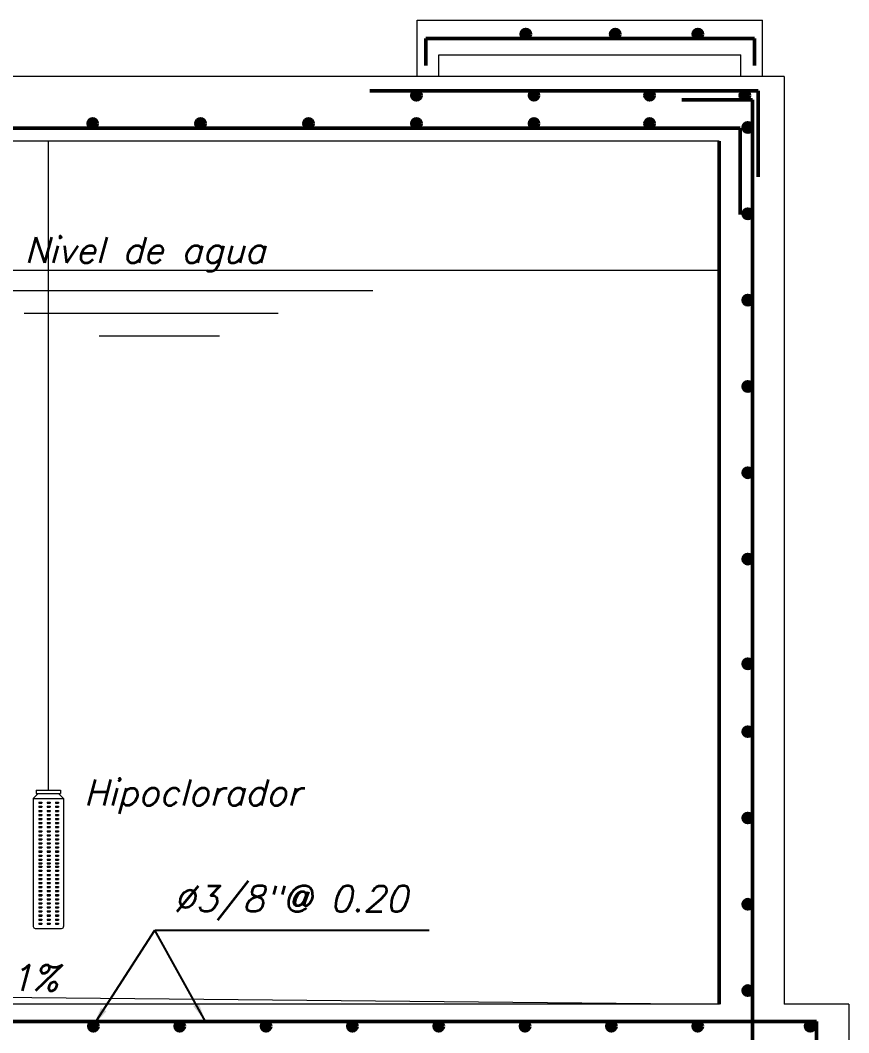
# Model space of a CAD drawing. Extents: x 3.4 to 20.4, y 155.9 to 178.3.
# Drawn here: x 5.449 to 7.368, y 163.852 to 166.198 of the extents above; entities that cross this region are included whole.
import ezdxf

# ---------------------------------------------------------------- set-up
doc = ezdxf.new("R2010")
doc.units = 0
doc.header["$LTSCALE"] = 0.005
doc.layers.get('0').update_dxf_attribs({"color": 1, "linetype": 'CONTINUOUS', "lineweight": 20})
for name, color, linetype, lineweight in [('CONTORNO', 5, 'CONTINUOUS', 20), ('FIERRO', 7, 'CONTINUOUS', 50), ('MUROSCORTOS', 1, 'CONTINUOUS', 20)]:
    doc.layers.add(name, color=color, linetype=linetype, lineweight=lineweight)
doc.styles.get("Standard").update_dxf_attribs({"font": 'romans.shx', "oblique": 15})
doc.dimstyles.get("Standard").update_dxf_attribs({"dimscale": 0, "dimtxt": 0.05, "dimasz": 0.05, "dimexe": 0.043, "dimexo": 0.062, "dimgap": 0.049, "dimtad": 2, "dimtih": 1, "dimtoh": 1, "dimzin": 0, "dimdsep": 46, "dimtxsty": 'Standard', "dimcen": 0.25, "dimclrd": 1, "dimclre": 1, "dimclrt": 7, "dimadec": 3, "dimazin": 0, "dimtfac": 1, "dimtmove": 0, "dimatfit": 3, "dimfxl": 1, "dimtolj": 1, "dimtzin": 0, "dimarcsym": 0})

msp = doc.modelspace()

# ---------------------------------------------------------------- hatches: boundary and pattern name
at = {"layer": 'FIERRO'}
h = msp.add_hatch(color=256, dxfattribs=at)
h.paths.add_polyline_path([(6.62, 166.1769, 0.414214), (6.6092, 166.1661), (6.62, 166.1661)])
h.paths.add_polyline_path([(6.6292, 166.1661), (6.62, 166.1661), (6.62, 166.1553, 0.258807), (6.6292, 166.1604)])
h.paths.add_polyline_path([(6.62, 166.1769), (6.62, 166.1661), (6.6292, 166.1661), (6.6292, 166.1718, 0.258807)])
h.paths.add_polyline_path([(6.62, 166.1661), (6.6092, 166.1661, 0.414214), (6.62, 166.1553)])
h = msp.add_hatch(color=256, dxfattribs=at)
h.paths.add_polyline_path([(6.6292, 166.1661), (6.6309, 166.1661, 0.14036), (6.6292, 166.1718)])
h.paths.add_polyline_path([(6.6292, 166.1604, 0.14036), (6.6309, 166.1661), (6.6292, 166.1661)])
h = msp.add_hatch(color=256, dxfattribs=at)
h.paths.add_polyline_path([(6.8276, 166.1769, 0.414214), (6.8168, 166.1661), (6.8276, 166.1661)])
h.paths.add_polyline_path([(6.8368, 166.1661), (6.8276, 166.1661), (6.8276, 166.1553, 0.258807), (6.8368, 166.1604)])
h.paths.add_polyline_path([(6.8276, 166.1769), (6.8276, 166.1661), (6.8368, 166.1661), (6.8368, 166.1718, 0.258807)])
h.paths.add_polyline_path([(6.8276, 166.1661), (6.8168, 166.1661, 0.414214), (6.8276, 166.1553)])
h = msp.add_hatch(color=256, dxfattribs=at)
h.paths.add_polyline_path([(6.8368, 166.1661), (6.8384, 166.1661, 0.14036), (6.8368, 166.1718)])
h.paths.add_polyline_path([(6.8368, 166.1604, 0.14036), (6.8384, 166.1661), (6.8368, 166.1661)])
h = msp.add_hatch(color=256, dxfattribs=at)
h.paths.add_polyline_path([(7.0189, 166.1769, 0.414214), (7.0081, 166.1661), (7.0189, 166.1661)])
h.paths.add_polyline_path([(7.0281, 166.1661), (7.0189, 166.1661), (7.0189, 166.1553, 0.258807), (7.0281, 166.1604)])
h.paths.add_polyline_path([(7.0189, 166.1769), (7.0189, 166.1661), (7.0281, 166.1661), (7.0281, 166.1718, 0.258807)])
h.paths.add_polyline_path([(7.0189, 166.1661), (7.0081, 166.1661, 0.414214), (7.0189, 166.1553)])
h = msp.add_hatch(color=256, dxfattribs=at)
h.paths.add_polyline_path([(7.0281, 166.1661), (7.0297, 166.1661, 0.14036), (7.0281, 166.1718)])
h.paths.add_polyline_path([(7.0281, 166.1604, 0.14036), (7.0297, 166.1661), (7.0281, 166.1661)])
h = msp.add_hatch(color=256, dxfattribs=at)
h.paths.add_polyline_path([(6.3668, 166.0348, 0.414214), (6.356, 166.024), (6.3668, 166.024)])
h.paths.add_polyline_path([(6.376, 166.024), (6.3668, 166.024), (6.3668, 166.0132, 0.258807), (6.376, 166.0183)])
h.paths.add_polyline_path([(6.3668, 166.0348), (6.3668, 166.024), (6.376, 166.024), (6.376, 166.0297, 0.258807)])
h.paths.add_polyline_path([(6.3668, 166.024), (6.356, 166.024, 0.414214), (6.3668, 166.0132)])
h = msp.add_hatch(color=256, dxfattribs=at)
h.paths.add_polyline_path([(6.376, 166.024), (6.3776, 166.024, 0.14036), (6.376, 166.0297)])
h.paths.add_polyline_path([(6.376, 166.0183, 0.14036), (6.3776, 166.024), (6.376, 166.024)])
h = msp.add_hatch(color=256, dxfattribs=at)
h.paths.add_polyline_path([(6.6392, 166.0348, 0.414214), (6.6284, 166.024), (6.6392, 166.024)])
h.paths.add_polyline_path([(6.6484, 166.024), (6.6392, 166.024), (6.6392, 166.0132, 0.258807), (6.6484, 166.0183)])
h.paths.add_polyline_path([(6.6392, 166.0348), (6.6392, 166.024), (6.6484, 166.024), (6.6484, 166.0297, 0.258807)])
h.paths.add_polyline_path([(6.6392, 166.024), (6.6284, 166.024, 0.414214), (6.6392, 166.0132)])
h = msp.add_hatch(color=256, dxfattribs=at)
h.paths.add_polyline_path([(6.6484, 166.024), (6.65, 166.024, 0.14036), (6.6484, 166.0297)])
h.paths.add_polyline_path([(6.6484, 166.0183, 0.14036), (6.65, 166.024), (6.6484, 166.024)])
h = msp.add_hatch(color=256, dxfattribs=at)
h.paths.add_polyline_path([(6.9071, 166.0348, 0.414214), (6.8962, 166.024), (6.9071, 166.024)])
h.paths.add_polyline_path([(6.9162, 166.024), (6.9071, 166.024), (6.9071, 166.0132, 0.258807), (6.9162, 166.0183)])
h.paths.add_polyline_path([(6.9071, 166.0348), (6.9071, 166.024), (6.9162, 166.024), (6.9162, 166.0297, 0.258807)])
h.paths.add_polyline_path([(6.9071, 166.024), (6.8962, 166.024, 0.414214), (6.9071, 166.0132)])
h = msp.add_hatch(color=256, dxfattribs=at)
h.paths.add_polyline_path([(6.9162, 166.024), (6.9179, 166.024, 0.14036), (6.9162, 166.0297)])
h.paths.add_polyline_path([(6.9162, 166.0183, 0.14036), (6.9179, 166.024), (6.9162, 166.024)])
h = msp.add_hatch(color=256, dxfattribs=at)
h.paths.add_polyline_path([(7.1188, 166.024), (7.1171, 166.024, -0.14036), (7.1188, 166.0297)])
h.paths.add_polyline_path([(7.1188, 166.0183, -0.14036), (7.1171, 166.024), (7.1188, 166.024)])
h = msp.add_hatch(color=256, dxfattribs=at)
h.paths.add_polyline_path([(7.1279, 166.0348, -0.414214), (7.1388, 166.024), (7.1279, 166.024)])
h.paths.add_polyline_path([(7.1188, 166.024), (7.1279, 166.024), (7.1279, 166.0132, -0.258807), (7.1188, 166.0183)])
h.paths.add_polyline_path([(7.1279, 166.0348), (7.1279, 166.024), (7.1188, 166.024), (7.1188, 166.0297, -0.258807)])
h.paths.add_polyline_path([(7.1279, 166.024), (7.1388, 166.024, -0.414214), (7.1279, 166.0132)])
h = msp.add_hatch(color=256, dxfattribs=at)
h.paths.add_polyline_path([(5.6168, 165.9694, 0.414214), (5.606, 165.9586), (5.6168, 165.9586)])
h.paths.add_polyline_path([(5.626, 165.9586), (5.6168, 165.9586), (5.6168, 165.9477, 0.258807), (5.626, 165.9528)])
h.paths.add_polyline_path([(5.6168, 165.9694), (5.6168, 165.9586), (5.626, 165.9586), (5.626, 165.9643, 0.258807)])
h.paths.add_polyline_path([(5.6168, 165.9586), (5.606, 165.9586, 0.414214), (5.6168, 165.9477)])
h = msp.add_hatch(color=256, dxfattribs=at)
h.paths.add_polyline_path([(5.8668, 165.9694, 0.414214), (5.856, 165.9586), (5.8668, 165.9586)])
h.paths.add_polyline_path([(5.876, 165.9586), (5.8668, 165.9586), (5.8668, 165.9477, 0.258807), (5.876, 165.9528)])
h.paths.add_polyline_path([(5.8668, 165.9694), (5.8668, 165.9586), (5.876, 165.9586), (5.876, 165.9643, 0.258807)])
h.paths.add_polyline_path([(5.8668, 165.9586), (5.856, 165.9586, 0.414214), (5.8668, 165.9477)])
h = msp.add_hatch(color=256, dxfattribs=at)
h.paths.add_polyline_path([(6.1168, 165.9694, 0.414214), (6.106, 165.9586), (6.1168, 165.9586)])
h.paths.add_polyline_path([(6.126, 165.9586), (6.1168, 165.9586), (6.1168, 165.9477, 0.258807), (6.126, 165.9528)])
h.paths.add_polyline_path([(6.1168, 165.9694), (6.1168, 165.9586), (6.126, 165.9586), (6.126, 165.9643, 0.258807)])
h.paths.add_polyline_path([(6.1168, 165.9586), (6.106, 165.9586, 0.414214), (6.1168, 165.9477)])
h = msp.add_hatch(color=256, dxfattribs=at)
h.paths.add_polyline_path([(6.3668, 165.9694, 0.414214), (6.356, 165.9586), (6.3668, 165.9586)])
h.paths.add_polyline_path([(6.376, 165.9586), (6.3668, 165.9586), (6.3668, 165.9477, 0.258807), (6.376, 165.9528)])
h.paths.add_polyline_path([(6.3668, 165.9694), (6.3668, 165.9586), (6.376, 165.9586), (6.376, 165.9643, 0.258807)])
h.paths.add_polyline_path([(6.3668, 165.9586), (6.356, 165.9586, 0.414214), (6.3668, 165.9477)])
h = msp.add_hatch(color=256, dxfattribs=at)
h.paths.add_polyline_path([(6.6392, 165.9694, 0.414214), (6.6284, 165.9586), (6.6392, 165.9586)])
h.paths.add_polyline_path([(6.6484, 165.9586), (6.6392, 165.9586), (6.6392, 165.9477, 0.258807), (6.6484, 165.9528)])
h.paths.add_polyline_path([(6.6392, 165.9694), (6.6392, 165.9586), (6.6484, 165.9586), (6.6484, 165.9643, 0.258807)])
h.paths.add_polyline_path([(6.6392, 165.9586), (6.6284, 165.9586, 0.414214), (6.6392, 165.9477)])
h = msp.add_hatch(color=256, dxfattribs=at)
h.paths.add_polyline_path([(6.9071, 165.9694, 0.414214), (6.8962, 165.9586), (6.9071, 165.9586)])
h.paths.add_polyline_path([(6.9162, 165.9586), (6.9071, 165.9586), (6.9071, 165.9477, 0.258807), (6.9162, 165.9528)])
h.paths.add_polyline_path([(6.9071, 165.9694), (6.9071, 165.9586), (6.9162, 165.9586), (6.9162, 165.9643, 0.258807)])
h.paths.add_polyline_path([(6.9071, 165.9586), (6.8962, 165.9586, 0.414214), (6.9071, 165.9477)])
h = msp.add_hatch(color=256, dxfattribs=at)
h.paths.add_polyline_path([(5.626, 165.9586), (5.6276, 165.9586, 0.14036), (5.626, 165.9643)])
h.paths.add_polyline_path([(5.626, 165.9528, 0.14036), (5.6276, 165.9586), (5.626, 165.9586)])
h = msp.add_hatch(color=256, dxfattribs=at)
h.paths.add_polyline_path([(5.876, 165.9586), (5.8776, 165.9586, 0.14036), (5.876, 165.9643)])
h.paths.add_polyline_path([(5.876, 165.9528, 0.14036), (5.8776, 165.9586), (5.876, 165.9586)])
h = msp.add_hatch(color=256, dxfattribs=at)
h.paths.add_polyline_path([(6.126, 165.9586), (6.1276, 165.9586, 0.14036), (6.126, 165.9643)])
h.paths.add_polyline_path([(6.126, 165.9528, 0.14036), (6.1276, 165.9586), (6.126, 165.9586)])
h = msp.add_hatch(color=256, dxfattribs=at)
h.paths.add_polyline_path([(6.376, 165.9586), (6.3776, 165.9586, 0.14036), (6.376, 165.9643)])
h.paths.add_polyline_path([(6.376, 165.9528, 0.14036), (6.3776, 165.9586), (6.376, 165.9586)])
h = msp.add_hatch(color=256, dxfattribs=at)
h.paths.add_polyline_path([(6.6484, 165.9586), (6.65, 165.9586, 0.14036), (6.6484, 165.9643)])
h.paths.add_polyline_path([(6.6484, 165.9528, 0.14036), (6.65, 165.9586), (6.6484, 165.9586)])
h = msp.add_hatch(color=256, dxfattribs=at)
h.paths.add_polyline_path([(6.9162, 165.9586), (6.9179, 165.9586, 0.14036), (6.9162, 165.9643)])
h.paths.add_polyline_path([(6.9162, 165.9528, 0.14036), (6.9179, 165.9586), (6.9162, 165.9586)])
h = msp.add_hatch(color=256, dxfattribs=at)
h.paths.add_polyline_path([(7.1252, 165.9497), (7.1236, 165.9497, -0.14036), (7.1252, 165.9554)])
h.paths.add_polyline_path([(7.1252, 165.944, -0.14036), (7.1236, 165.9497), (7.1252, 165.9497)])
h = msp.add_hatch(color=256, dxfattribs=at)
h.paths.add_polyline_path([(7.1344, 165.9605, -0.414214), (7.1452, 165.9497), (7.1344, 165.9497)])
h.paths.add_polyline_path([(7.1252, 165.9497), (7.1344, 165.9497), (7.1344, 165.9389, -0.258807), (7.1252, 165.944)])
h.paths.add_polyline_path([(7.1344, 165.9605), (7.1344, 165.9497), (7.1252, 165.9497), (7.1252, 165.9554, -0.258807)])
h.paths.add_polyline_path([(7.1344, 165.9497), (7.1452, 165.9497, -0.414214), (7.1344, 165.9389)])
h = msp.add_hatch(color=256, dxfattribs=at)
h.paths.add_polyline_path([(7.1344, 165.7605, -0.414214), (7.1452, 165.7497), (7.1344, 165.7497)])
h.paths.add_polyline_path([(7.1252, 165.7497), (7.1344, 165.7497), (7.1344, 165.7389, -0.258807), (7.1252, 165.744)])
h.paths.add_polyline_path([(7.1344, 165.7605), (7.1344, 165.7497), (7.1252, 165.7497), (7.1252, 165.7554, -0.258807)])
h.paths.add_polyline_path([(7.1344, 165.7497), (7.1452, 165.7497, -0.414214), (7.1344, 165.7389)])
h = msp.add_hatch(color=256, dxfattribs=at)
h.paths.add_polyline_path([(7.1252, 165.7497), (7.1236, 165.7497, -0.14036), (7.1252, 165.7554)])
h.paths.add_polyline_path([(7.1252, 165.744, -0.14036), (7.1236, 165.7497), (7.1252, 165.7497)])
h = msp.add_hatch(color=256, dxfattribs=at)
h.paths.add_polyline_path([(7.1252, 165.5497), (7.1236, 165.5497, -0.14036), (7.1252, 165.5554)])
h.paths.add_polyline_path([(7.1252, 165.544, -0.14036), (7.1236, 165.5497), (7.1252, 165.5497)])
h = msp.add_hatch(color=256, dxfattribs=at)
h.paths.add_polyline_path([(7.1344, 165.5605, -0.414214), (7.1452, 165.5497), (7.1344, 165.5497)])
h.paths.add_polyline_path([(7.1252, 165.5497), (7.1344, 165.5497), (7.1344, 165.5389, -0.258807), (7.1252, 165.544)])
h.paths.add_polyline_path([(7.1344, 165.5605), (7.1344, 165.5497), (7.1252, 165.5497), (7.1252, 165.5554, -0.258807)])
h.paths.add_polyline_path([(7.1344, 165.5497), (7.1452, 165.5497, -0.414214), (7.1344, 165.5389)])
h = msp.add_hatch(color=256, dxfattribs=at)
h.paths.add_polyline_path([(7.1344, 165.3605, -0.414214), (7.1452, 165.3497), (7.1344, 165.3497)])
h.paths.add_polyline_path([(7.1252, 165.3497), (7.1344, 165.3497), (7.1344, 165.3389, -0.258807), (7.1252, 165.344)])
h.paths.add_polyline_path([(7.1344, 165.3605), (7.1344, 165.3497), (7.1252, 165.3497), (7.1252, 165.3554, -0.258807)])
h.paths.add_polyline_path([(7.1344, 165.3497), (7.1452, 165.3497, -0.414214), (7.1344, 165.3389)])
h = msp.add_hatch(color=256, dxfattribs=at)
h.paths.add_polyline_path([(7.1252, 165.3497), (7.1236, 165.3497, -0.14036), (7.1252, 165.3554)])
h.paths.add_polyline_path([(7.1252, 165.344, -0.14036), (7.1236, 165.3497), (7.1252, 165.3497)])
h = msp.add_hatch(color=256, dxfattribs=at)
h.paths.add_polyline_path([(7.1252, 165.1497), (7.1236, 165.1497, -0.14036), (7.1252, 165.1554)])
h.paths.add_polyline_path([(7.1252, 165.144, -0.14036), (7.1236, 165.1497), (7.1252, 165.1497)])
h = msp.add_hatch(color=256, dxfattribs=at)
h.paths.add_polyline_path([(7.1344, 165.1605, -0.414214), (7.1452, 165.1497), (7.1344, 165.1497)])
h.paths.add_polyline_path([(7.1252, 165.1497), (7.1344, 165.1497), (7.1344, 165.1389, -0.258807), (7.1252, 165.144)])
h.paths.add_polyline_path([(7.1344, 165.1605), (7.1344, 165.1497), (7.1252, 165.1497), (7.1252, 165.1554, -0.258807)])
h.paths.add_polyline_path([(7.1344, 165.1497), (7.1452, 165.1497, -0.414214), (7.1344, 165.1389)])
h = msp.add_hatch(color=256, dxfattribs=at)
h.paths.add_polyline_path([(7.1344, 164.9605, -0.414214), (7.1452, 164.9497), (7.1344, 164.9497)])
h.paths.add_polyline_path([(7.1252, 164.9497), (7.1344, 164.9497), (7.1344, 164.9389, -0.258807), (7.1252, 164.944)])
h.paths.add_polyline_path([(7.1344, 164.9605), (7.1344, 164.9497), (7.1252, 164.9497), (7.1252, 164.9554, -0.258807)])
h.paths.add_polyline_path([(7.1344, 164.9497), (7.1452, 164.9497, -0.414214), (7.1344, 164.9389)])
h = msp.add_hatch(color=256, dxfattribs=at)
h.paths.add_polyline_path([(7.1252, 164.9497), (7.1236, 164.9497, -0.14036), (7.1252, 164.9554)])
h.paths.add_polyline_path([(7.1252, 164.944, -0.14036), (7.1236, 164.9497), (7.1252, 164.9497)])
h = msp.add_hatch(color=256, dxfattribs=at)
h.paths.add_polyline_path([(7.1252, 164.7071), (7.1236, 164.7071, -0.14036), (7.1252, 164.7129)])
h.paths.add_polyline_path([(7.1252, 164.7014, -0.14036), (7.1236, 164.7071), (7.1252, 164.7071)])
h = msp.add_hatch(color=256, dxfattribs=at)
h.paths.add_polyline_path([(7.1344, 164.718, -0.414214), (7.1452, 164.7071), (7.1344, 164.7071)])
h.paths.add_polyline_path([(7.1252, 164.7071), (7.1344, 164.7071), (7.1344, 164.6963, -0.258807), (7.1252, 164.7014)])
h.paths.add_polyline_path([(7.1344, 164.718), (7.1344, 164.7071), (7.1252, 164.7071), (7.1252, 164.7129, -0.258807)])
h.paths.add_polyline_path([(7.1344, 164.7071), (7.1452, 164.7071, -0.414214), (7.1344, 164.6963)])
h = msp.add_hatch(color=256, dxfattribs=at)
h.paths.add_polyline_path([(7.1344, 164.5605, -0.414214), (7.1452, 164.5497), (7.1344, 164.5497)])
h.paths.add_polyline_path([(7.1252, 164.5497), (7.1344, 164.5497), (7.1344, 164.5389, -0.258807), (7.1252, 164.544)])
h.paths.add_polyline_path([(7.1344, 164.5605), (7.1344, 164.5497), (7.1252, 164.5497), (7.1252, 164.5554, -0.258807)])
h.paths.add_polyline_path([(7.1344, 164.5497), (7.1452, 164.5497, -0.414214), (7.1344, 164.5389)])
h = msp.add_hatch(color=256, dxfattribs=at)
h.paths.add_polyline_path([(7.1252, 164.5497), (7.1236, 164.5497, -0.14036), (7.1252, 164.5554)])
h.paths.add_polyline_path([(7.1252, 164.544, -0.14036), (7.1236, 164.5497), (7.1252, 164.5497)])
h = msp.add_hatch(color=256, dxfattribs=at)
h.paths.add_polyline_path([(7.1252, 164.3497), (7.1236, 164.3497, -0.14036), (7.1252, 164.3554)])
h.paths.add_polyline_path([(7.1252, 164.344, -0.14036), (7.1236, 164.3497), (7.1252, 164.3497)])
h = msp.add_hatch(color=256, dxfattribs=at)
h.paths.add_polyline_path([(7.1344, 164.3605, -0.414214), (7.1452, 164.3497), (7.1344, 164.3497)])
h.paths.add_polyline_path([(7.1252, 164.3497), (7.1344, 164.3497), (7.1344, 164.3389, -0.258807), (7.1252, 164.344)])
h.paths.add_polyline_path([(7.1344, 164.3605), (7.1344, 164.3497), (7.1252, 164.3497), (7.1252, 164.3554, -0.258807)])
h.paths.add_polyline_path([(7.1344, 164.3497), (7.1452, 164.3497, -0.414214), (7.1344, 164.3389)])
h = msp.add_hatch(color=256, dxfattribs=at)
h.paths.add_polyline_path([(7.1344, 164.1605, -0.414214), (7.1452, 164.1497), (7.1344, 164.1497)])
h.paths.add_polyline_path([(7.1252, 164.1497), (7.1344, 164.1497), (7.1344, 164.1389, -0.258807), (7.1252, 164.144)])
h.paths.add_polyline_path([(7.1344, 164.1605), (7.1344, 164.1497), (7.1252, 164.1497), (7.1252, 164.1554, -0.258807)])
h.paths.add_polyline_path([(7.1344, 164.1497), (7.1452, 164.1497, -0.414214), (7.1344, 164.1389)])
h = msp.add_hatch(color=256, dxfattribs=at)
h.paths.add_polyline_path([(7.1252, 164.1497), (7.1236, 164.1497, -0.14036), (7.1252, 164.1554)])
h.paths.add_polyline_path([(7.1252, 164.144, -0.14036), (7.1236, 164.1497), (7.1252, 164.1497)])
h = msp.add_hatch(color=256, dxfattribs=at)
h.paths.add_polyline_path([(7.1252, 163.9497), (7.1236, 163.9497, -0.14036), (7.1252, 163.9554)])
h.paths.add_polyline_path([(7.1252, 163.944, -0.14036), (7.1236, 163.9497), (7.1252, 163.9497)])
h = msp.add_hatch(color=256, dxfattribs=at)
h.paths.add_polyline_path([(7.1344, 163.9605, -0.414214), (7.1452, 163.9497), (7.1344, 163.9497)])
h.paths.add_polyline_path([(7.1252, 163.9497), (7.1344, 163.9497), (7.1344, 163.9389, -0.258807), (7.1252, 163.944)])
h.paths.add_polyline_path([(7.1344, 163.9605), (7.1344, 163.9497), (7.1252, 163.9497), (7.1252, 163.9554, -0.258807)])
h.paths.add_polyline_path([(7.1344, 163.9497), (7.1452, 163.9497, -0.414214), (7.1344, 163.9389)])
h = msp.add_hatch(color=256, dxfattribs=at)
h.paths.add_polyline_path([(5.6184, 163.878, 0.414214), (5.6075, 163.8671), (5.6184, 163.8671)])
h.paths.add_polyline_path([(5.6275, 163.8671), (5.6184, 163.8671), (5.6184, 163.8563, 0.258807), (5.6275, 163.8614)])
h.paths.add_polyline_path([(5.6184, 163.878), (5.6184, 163.8671), (5.6275, 163.8671), (5.6275, 163.8729, 0.258807)])
h.paths.add_polyline_path([(5.6184, 163.8671), (5.6075, 163.8671, 0.414214), (5.6184, 163.8563)])
h = msp.add_hatch(color=256, dxfattribs=at)
h.paths.add_polyline_path([(5.8184, 163.878, 0.414214), (5.8075, 163.8671), (5.8184, 163.8671)])
h.paths.add_polyline_path([(5.8275, 163.8671), (5.8184, 163.8671), (5.8184, 163.8563, 0.258807), (5.8275, 163.8614)])
h.paths.add_polyline_path([(5.8184, 163.878), (5.8184, 163.8671), (5.8275, 163.8671), (5.8275, 163.8729, 0.258807)])
h.paths.add_polyline_path([(5.8184, 163.8671), (5.8075, 163.8671, 0.414214), (5.8184, 163.8563)])
h = msp.add_hatch(color=256, dxfattribs=at)
h.paths.add_polyline_path([(6.0184, 163.878, 0.414214), (6.0075, 163.8671), (6.0184, 163.8671)])
h.paths.add_polyline_path([(6.0275, 163.8671), (6.0184, 163.8671), (6.0184, 163.8563, 0.258807), (6.0275, 163.8614)])
h.paths.add_polyline_path([(6.0184, 163.878), (6.0184, 163.8671), (6.0275, 163.8671), (6.0275, 163.8729, 0.258807)])
h.paths.add_polyline_path([(6.0184, 163.8671), (6.0075, 163.8671, 0.414214), (6.0184, 163.8563)])
h = msp.add_hatch(color=256, dxfattribs=at)
h.paths.add_polyline_path([(6.2184, 163.878, 0.414214), (6.2075, 163.8671), (6.2184, 163.8671)])
h.paths.add_polyline_path([(6.2275, 163.8671), (6.2184, 163.8671), (6.2184, 163.8563, 0.258807), (6.2275, 163.8614)])
h.paths.add_polyline_path([(6.2184, 163.878), (6.2184, 163.8671), (6.2275, 163.8671), (6.2275, 163.8729, 0.258807)])
h.paths.add_polyline_path([(6.2184, 163.8671), (6.2075, 163.8671, 0.414214), (6.2184, 163.8563)])
h = msp.add_hatch(color=256, dxfattribs=at)
h.paths.add_polyline_path([(6.4184, 163.878, 0.414214), (6.4075, 163.8671), (6.4184, 163.8671)])
h.paths.add_polyline_path([(6.4275, 163.8671), (6.4184, 163.8671), (6.4184, 163.8563, 0.258807), (6.4275, 163.8614)])
h.paths.add_polyline_path([(6.4184, 163.878), (6.4184, 163.8671), (6.4275, 163.8671), (6.4275, 163.8729, 0.258807)])
h.paths.add_polyline_path([(6.4184, 163.8671), (6.4075, 163.8671, 0.414214), (6.4184, 163.8563)])
h = msp.add_hatch(color=256, dxfattribs=at)
h.paths.add_polyline_path([(6.6184, 163.878, 0.414214), (6.6075, 163.8671), (6.6184, 163.8671)])
h.paths.add_polyline_path([(6.6275, 163.8671), (6.6184, 163.8671), (6.6184, 163.8563, 0.258807), (6.6275, 163.8614)])
h.paths.add_polyline_path([(6.6184, 163.878), (6.6184, 163.8671), (6.6275, 163.8671), (6.6275, 163.8729, 0.258807)])
h.paths.add_polyline_path([(6.6184, 163.8671), (6.6075, 163.8671, 0.414214), (6.6184, 163.8563)])
h = msp.add_hatch(color=256, dxfattribs=at)
h.paths.add_polyline_path([(6.8184, 163.878, 0.414214), (6.8075, 163.8671), (6.8184, 163.8671)])
h.paths.add_polyline_path([(6.8275, 163.8671), (6.8184, 163.8671), (6.8184, 163.8563, 0.258807), (6.8275, 163.8614)])
h.paths.add_polyline_path([(6.8184, 163.878), (6.8184, 163.8671), (6.8275, 163.8671), (6.8275, 163.8729, 0.258807)])
h.paths.add_polyline_path([(6.8184, 163.8671), (6.8075, 163.8671, 0.414214), (6.8184, 163.8563)])
h = msp.add_hatch(color=256, dxfattribs=at)
h.paths.add_polyline_path([(7.0184, 163.878, 0.414214), (7.0075, 163.8671), (7.0184, 163.8671)])
h.paths.add_polyline_path([(7.0275, 163.8671), (7.0184, 163.8671), (7.0184, 163.8563, 0.258807), (7.0275, 163.8614)])
h.paths.add_polyline_path([(7.0184, 163.878), (7.0184, 163.8671), (7.0275, 163.8671), (7.0275, 163.8729, 0.258807)])
h.paths.add_polyline_path([(7.0184, 163.8671), (7.0075, 163.8671, 0.414214), (7.0184, 163.8563)])
h = msp.add_hatch(color=256, dxfattribs=at)
h.paths.add_polyline_path([(7.2792, 163.878, -0.414214), (7.29, 163.8671), (7.2792, 163.8671)])
h.paths.add_polyline_path([(7.27, 163.8671), (7.2792, 163.8671), (7.2792, 163.8563, -0.258807), (7.27, 163.8614)])
h.paths.add_polyline_path([(7.2792, 163.878), (7.2792, 163.8671), (7.27, 163.8671), (7.27, 163.8729, -0.258807)])
h.paths.add_polyline_path([(7.2792, 163.8671), (7.29, 163.8671, -0.414214), (7.2792, 163.8563)])

# ---------------------------------------------------------------- linework, layer by layer
at = {"layer": 'CONTORNO'}
for p, q in [((6.3684, 166.198), (7.1684, 166.198)), ((6.3684, 166.068), (6.3684, 166.198)), ((7.1684, 166.068), (7.1684, 166.198)), ((6.4184, 166.118), (7.1184, 166.118)), ((6.4184, 166.068), (6.4184, 166.118)), ((7.1184, 166.068), (7.1184, 166.118)), ((7.2184, 166.068), (4.4684, 166.068)), ((7.2184, 166.068), (7.1184, 166.068)), ((7.2184, 166.068), (7.2184, 163.918)), ((7.0684, 165.918), (4.6184, 165.918)), ((7.0684, 165.918), (7.0684, 163.918)), ((7.0684, 163.918), (4.6184, 163.918)), ((7.3684, 163.918), (7.2184, 163.918)), ((7.3684, 163.918), (7.2184, 163.918)), ((7.3684, 163.918), (7.3684, 163.8848)), ((7.3684, 163.918), (7.3684, 163.8848)), ((7.3684, 163.8848), (7.3684, 163.6598))]:
    msp.add_line(p, q, dxfattribs=at)
at = {"layer": 'CONTORNO', "color": 1}
msp.add_line((5.5143, 164.4138), (5.5143, 165.918), dxfattribs=at)
at = {"layer": 'CONTORNO', "color": 4, "lineweight": 5}
for p, q in [((7.0684, 165.618), (4.6184, 165.618)), ((5.2395, 165.572), (6.2656, 165.572)), ((5.4583, 165.5193), (6.0468, 165.5193)), ((5.6318, 165.4665), (5.911, 165.4665))]:
    msp.add_line(p, q, dxfattribs=at)
at = {"layer": 'CONTORNO', "color": 4}
msp.add_line((4.6184, 163.9428), (7.0684, 163.918), dxfattribs=at)
at = {"layer": 'FIERRO'}
for p, q in [((6.3887, 166.093), (6.3887, 166.1553)), ((6.3887, 166.1553), (7.15, 166.1553)), ((6.6092, 166.1661), (6.6309, 166.1661)), ((6.62, 166.1553), (6.62, 166.1769)), ((6.8168, 166.1661), (6.8384, 166.1661)), ((6.8276, 166.1553), (6.8276, 166.1769)), ((7.0081, 166.1661), (7.0297, 166.1661)), ((7.0189, 166.1553), (7.0189, 166.1769)), ((7.15, 166.093), (7.15, 166.1553)), ((6.2589, 166.0348), (7.1589, 166.0348)), ((6.356, 166.024), (6.3776, 166.024)), ((6.3668, 166.0132), (6.3668, 166.0348)), ((6.6284, 166.024), (6.65, 166.024)), ((6.6392, 166.0132), (6.6392, 166.0348)), ((6.8962, 166.024), (6.9179, 166.024)), ((6.9071, 166.0132), (6.9071, 166.0348)), ((7.1388, 166.024), (7.1171, 166.024)), ((7.1279, 166.0132), (7.1279, 166.0348)), ((7.1587, 166.0348), (7.1587, 165.8348)), ((7.1452, 166.0132), (6.9815, 166.0132)), ((7.1452, 166.0132), (7.1452, 163.7177)), ((5.6168, 165.9477), (5.6168, 165.9694)), ((5.8668, 165.9477), (5.8668, 165.9694)), ((6.1168, 165.9477), (6.1168, 165.9694)), ((6.3668, 165.9477), (6.3668, 165.9694)), ((6.6392, 165.9477), (6.6392, 165.9694)), ((6.9071, 165.9477), (6.9071, 165.9694)), ((4.5701, 165.9477), (7.1166, 165.9477)), ((5.606, 165.9586), (5.6276, 165.9586)), ((5.856, 165.9586), (5.8776, 165.9586)), ((6.106, 165.9586), (6.1276, 165.9586)), ((6.356, 165.9586), (6.3776, 165.9586)), ((6.6284, 165.9586), (6.65, 165.9586)), ((6.8962, 165.9586), (6.9179, 165.9586)), ((7.1166, 165.9477), (7.1166, 165.7477)), ((7.1452, 165.9497), (7.1236, 165.9497)), ((7.0684, 165.918), (7.0684, 163.918)), ((7.1452, 165.7497), (7.1236, 165.7497)), ((7.1452, 165.5497), (7.1236, 165.5497)), ((7.1452, 165.3497), (7.1236, 165.3497)), ((7.1452, 165.1497), (7.1236, 165.1497)), ((7.1452, 164.9497), (7.1236, 164.9497)), ((7.1452, 164.7071), (7.1236, 164.7071)), ((7.1344, 164.6963), (7.1344, 164.718)), ((7.1452, 164.5497), (7.1236, 164.5497)), ((7.1452, 164.3497), (7.1236, 164.3497)), ((7.1452, 164.1497), (7.1236, 164.1497)), ((7.1452, 163.9497), (7.1236, 163.9497)), ((7.1344, 163.9389), (7.1344, 163.9605)), ((7.2934, 163.878), (4.3934, 163.878)), ((5.6184, 163.8563), (5.6184, 163.878)), ((5.8075, 163.8671), (5.8292, 163.8671)), ((5.8184, 163.8563), (5.8184, 163.878)), ((6.0075, 163.8671), (6.0292, 163.8671)), ((6.0184, 163.8563), (6.0184, 163.878)), ((6.2075, 163.8671), (6.2292, 163.8671)), ((6.2184, 163.8563), (6.2184, 163.878)), ((6.4184, 163.8563), (6.4184, 163.878)), ((6.6184, 163.8563), (6.6184, 163.878)), ((6.8075, 163.8671), (6.8292, 163.8671)), ((6.8184, 163.8563), (6.8184, 163.878)), ((7.0075, 163.8671), (7.0292, 163.8671)), ((7.0184, 163.8563), (7.0184, 163.878)), ((7.29, 163.8671), (7.2684, 163.8671)), ((7.2792, 163.8563), (7.2792, 163.878)), ((7.2934, 163.878), (7.2934, 163.7461))]:
    msp.add_line(p, q, dxfattribs=at)
for centre in [(6.62, 166.1661), (6.8276, 166.1661), (7.0189, 166.1661), (6.3668, 166.024), (6.6392, 166.024), (6.9071, 166.024), (7.1279, 166.024), (5.6168, 165.9586), (5.8668, 165.9586), (6.1168, 165.9586), (6.3668, 165.9586), (6.6392, 165.9586), (6.9071, 165.9586), (7.1344, 165.9497), (7.1344, 165.7497), (7.1344, 165.5497), (7.1344, 165.3497), (7.1344, 165.1497), (7.1344, 164.9497), (7.1344, 164.7071), (7.1344, 164.5497), (7.1344, 164.3497), (7.1344, 164.1497), (7.1344, 163.9497), (5.6184, 163.8671), (5.8184, 163.8671), (6.0184, 163.8671), (6.2184, 163.8671), (6.4184, 163.8671), (6.6184, 163.8671), (6.8184, 163.8671), (7.0184, 163.8671), (7.2792, 163.8671)]:
    msp.add_circle(centre, 0.0108, dxfattribs=at)
at = {"layer": 'MUROSCORTOS', "lineweight": 5}
for p, q in [((5.4907, 164.4067), (5.479, 164.395)), ((5.486, 164.4138), (5.5425, 164.4138)), ((5.486, 164.4138), (5.486, 164.4067)), ((5.486, 164.4067), (5.5425, 164.4067)), ((5.5378, 164.4067), (5.5496, 164.395)), ((5.5425, 164.4138), (5.5425, 164.4067)), ((5.479, 164.395), (5.479, 164.0985)), ((5.479, 164.395), (5.5496, 164.395)), ((5.4922, 164.3862), (5.4922, 164.3839)), ((5.4922, 164.3862), (5.4993, 164.3862)), ((5.4922, 164.3839), (5.4993, 164.3839)), ((5.4922, 164.3768), (5.4993, 164.3768)), ((5.4922, 164.3768), (5.4922, 164.3745)), ((5.4922, 164.3745), (5.4993, 164.3745)), ((5.4993, 164.3862), (5.4993, 164.3839)), ((5.4993, 164.3768), (5.4993, 164.3745)), ((5.5114, 164.3862), (5.5114, 164.3839)), ((5.5114, 164.3862), (5.5185, 164.3862)), ((5.5114, 164.3839), (5.5185, 164.3839)), ((5.5114, 164.3768), (5.5185, 164.3768)), ((5.5114, 164.3768), (5.5114, 164.3745)), ((5.5114, 164.3745), (5.5185, 164.3745)), ((5.5185, 164.3862), (5.5185, 164.3839)), ((5.5185, 164.3768), (5.5185, 164.3745)), ((5.5306, 164.3862), (5.5306, 164.3839)), ((5.5306, 164.3862), (5.5376, 164.3862)), ((5.5306, 164.3839), (5.5376, 164.3839)), ((5.5306, 164.3768), (5.5376, 164.3768)), ((5.5306, 164.3768), (5.5306, 164.3745)), ((5.5306, 164.3745), (5.5376, 164.3745)), ((5.5376, 164.3862), (5.5376, 164.3839)), ((5.5376, 164.3768), (5.5376, 164.3745)), ((5.5496, 164.395), (5.5496, 164.0985)), ((5.4922, 164.3674), (5.4993, 164.3674)), ((5.4922, 164.3674), (5.4922, 164.365)), ((5.4922, 164.365), (5.4993, 164.365)), ((5.4922, 164.358), (5.4993, 164.358)), ((5.4922, 164.358), (5.4922, 164.3556)), ((5.4922, 164.3556), (5.4993, 164.3556)), ((5.4922, 164.3486), (5.4993, 164.3486)), ((5.4922, 164.3486), (5.4922, 164.3462)), ((5.4993, 164.3674), (5.4993, 164.365)), ((5.4993, 164.358), (5.4993, 164.3556)), ((5.4993, 164.3486), (5.4993, 164.3462)), ((5.5114, 164.3674), (5.5185, 164.3674)), ((5.5114, 164.3674), (5.5114, 164.365)), ((5.5114, 164.365), (5.5185, 164.365)), ((5.5114, 164.358), (5.5185, 164.358)), ((5.5114, 164.358), (5.5114, 164.3556)), ((5.5114, 164.3556), (5.5185, 164.3556)), ((5.5114, 164.3486), (5.5185, 164.3486)), ((5.5114, 164.3486), (5.5114, 164.3462)), ((5.5185, 164.3674), (5.5185, 164.365)), ((5.5185, 164.358), (5.5185, 164.3556)), ((5.5185, 164.3486), (5.5185, 164.3462)), ((5.5306, 164.3674), (5.5376, 164.3674)), ((5.5306, 164.3674), (5.5306, 164.365)), ((5.5306, 164.365), (5.5376, 164.365)), ((5.5306, 164.358), (5.5376, 164.358)), ((5.5306, 164.358), (5.5306, 164.3556)), ((5.5306, 164.3556), (5.5376, 164.3556)), ((5.5306, 164.3486), (5.5376, 164.3486)), ((5.5306, 164.3486), (5.5306, 164.3462)), ((5.5376, 164.3674), (5.5376, 164.365)), ((5.5376, 164.358), (5.5376, 164.3556)), ((5.5376, 164.3486), (5.5376, 164.3462)), ((5.4922, 164.3462), (5.4993, 164.3462)), ((5.4922, 164.3392), (5.4993, 164.3392)), ((5.4922, 164.3392), (5.4922, 164.3368)), ((5.4922, 164.3368), (5.4993, 164.3368)), ((5.4922, 164.3297), (5.4993, 164.3297)), ((5.4922, 164.3297), (5.4922, 164.3274)), ((5.4922, 164.3274), (5.4993, 164.3274)), ((5.4993, 164.3392), (5.4993, 164.3368)), ((5.4993, 164.3297), (5.4993, 164.3274)), ((5.5114, 164.3462), (5.5185, 164.3462)), ((5.5114, 164.3392), (5.5185, 164.3392)), ((5.5114, 164.3392), (5.5114, 164.3368)), ((5.5114, 164.3368), (5.5185, 164.3368)), ((5.5114, 164.3297), (5.5185, 164.3297)), ((5.5114, 164.3297), (5.5114, 164.3274)), ((5.5114, 164.3274), (5.5185, 164.3274)), ((5.5185, 164.3392), (5.5185, 164.3368)), ((5.5185, 164.3297), (5.5185, 164.3274)), ((5.5306, 164.3462), (5.5376, 164.3462)), ((5.5306, 164.3392), (5.5376, 164.3392)), ((5.5306, 164.3392), (5.5306, 164.3368)), ((5.5306, 164.3368), (5.5376, 164.3368)), ((5.5306, 164.3297), (5.5376, 164.3297)), ((5.5306, 164.3297), (5.5306, 164.3274)), ((5.5306, 164.3274), (5.5376, 164.3274)), ((5.5376, 164.3392), (5.5376, 164.3368)), ((5.5376, 164.3297), (5.5376, 164.3274)), ((5.4922, 164.3203), (5.4993, 164.3203)), ((5.4922, 164.3203), (5.4922, 164.318)), ((5.4922, 164.318), (5.4993, 164.318)), ((5.4922, 164.3109), (5.4993, 164.3109)), ((5.4922, 164.3109), (5.4922, 164.3086)), ((5.4922, 164.3086), (5.4993, 164.3086)), ((5.4922, 164.3015), (5.4993, 164.3015)), ((5.4922, 164.3015), (5.4922, 164.2991)), ((5.4993, 164.3203), (5.4993, 164.318)), ((5.4993, 164.3109), (5.4993, 164.3086)), ((5.4993, 164.3015), (5.4993, 164.2991)), ((5.5114, 164.3203), (5.5185, 164.3203)), ((5.5114, 164.3203), (5.5114, 164.318)), ((5.5114, 164.318), (5.5185, 164.318)), ((5.5114, 164.3109), (5.5185, 164.3109)), ((5.5114, 164.3109), (5.5114, 164.3086)), ((5.5114, 164.3086), (5.5185, 164.3086)), ((5.5114, 164.3015), (5.5185, 164.3015)), ((5.5114, 164.3015), (5.5114, 164.2991)), ((5.5185, 164.3203), (5.5185, 164.318)), ((5.5185, 164.3109), (5.5185, 164.3086)), ((5.5185, 164.3015), (5.5185, 164.2991)), ((5.5306, 164.3203), (5.5376, 164.3203)), ((5.5306, 164.3203), (5.5306, 164.318)), ((5.5306, 164.318), (5.5376, 164.318)), ((5.5306, 164.3109), (5.5376, 164.3109)), ((5.5306, 164.3109), (5.5306, 164.3086)), ((5.5306, 164.3086), (5.5376, 164.3086)), ((5.5306, 164.3015), (5.5376, 164.3015)), ((5.5306, 164.3015), (5.5306, 164.2991)), ((5.5376, 164.3203), (5.5376, 164.318)), ((5.5376, 164.3109), (5.5376, 164.3086)), ((5.5376, 164.3015), (5.5376, 164.2991)), ((5.4922, 164.2991), (5.4993, 164.2991)), ((5.4922, 164.2921), (5.4993, 164.2921)), ((5.4922, 164.2921), (5.4922, 164.2897)), ((5.4922, 164.2897), (5.4993, 164.2897)), ((5.4922, 164.2827), (5.4993, 164.2827)), ((5.4922, 164.2827), (5.4922, 164.2803)), ((5.4922, 164.2803), (5.4993, 164.2803)), ((5.4993, 164.2921), (5.4993, 164.2897)), ((5.4993, 164.2827), (5.4993, 164.2803)), ((5.5114, 164.2991), (5.5185, 164.2991)), ((5.5114, 164.2921), (5.5185, 164.2921)), ((5.5114, 164.2921), (5.5114, 164.2897)), ((5.5114, 164.2897), (5.5185, 164.2897)), ((5.5114, 164.2827), (5.5185, 164.2827)), ((5.5114, 164.2827), (5.5114, 164.2803)), ((5.5114, 164.2803), (5.5185, 164.2803)), ((5.5185, 164.2921), (5.5185, 164.2897)), ((5.5185, 164.2827), (5.5185, 164.2803)), ((5.5306, 164.2991), (5.5376, 164.2991)), ((5.5306, 164.2921), (5.5376, 164.2921)), ((5.5306, 164.2921), (5.5306, 164.2897)), ((5.5306, 164.2897), (5.5376, 164.2897)), ((5.5306, 164.2827), (5.5376, 164.2827)), ((5.5306, 164.2827), (5.5306, 164.2803)), ((5.5306, 164.2803), (5.5376, 164.2803)), ((5.5376, 164.2921), (5.5376, 164.2897)), ((5.5376, 164.2827), (5.5376, 164.2803)), ((5.4922, 164.2733), (5.4993, 164.2733)), ((5.4922, 164.2733), (5.4922, 164.2709)), ((5.4922, 164.2709), (5.4993, 164.2709)), ((5.4922, 164.2638), (5.4993, 164.2638)), ((5.4922, 164.2638), (5.4922, 164.2615)), ((5.4922, 164.2615), (5.4993, 164.2615)), ((5.4922, 164.2544), (5.4993, 164.2544)), ((5.4922, 164.2544), (5.4922, 164.2521)), ((5.4993, 164.2733), (5.4993, 164.2709)), ((5.4993, 164.2638), (5.4993, 164.2615)), ((5.4993, 164.2544), (5.4993, 164.2521)), ((5.5114, 164.2733), (5.5185, 164.2733)), ((5.5114, 164.2733), (5.5114, 164.2709)), ((5.5114, 164.2709), (5.5185, 164.2709)), ((5.5114, 164.2638), (5.5185, 164.2638)), ((5.5114, 164.2638), (5.5114, 164.2615)), ((5.5114, 164.2615), (5.5185, 164.2615)), ((5.5114, 164.2544), (5.5185, 164.2544)), ((5.5114, 164.2544), (5.5114, 164.2521)), ((5.5185, 164.2733), (5.5185, 164.2709)), ((5.5185, 164.2638), (5.5185, 164.2615)), ((5.5185, 164.2544), (5.5185, 164.2521)), ((5.5306, 164.2733), (5.5376, 164.2733)), ((5.5306, 164.2733), (5.5306, 164.2709)), ((5.5306, 164.2709), (5.5376, 164.2709)), ((5.5306, 164.2638), (5.5376, 164.2638)), ((5.5306, 164.2638), (5.5306, 164.2615)), ((5.5306, 164.2615), (5.5376, 164.2615)), ((5.5306, 164.2544), (5.5376, 164.2544)), ((5.5306, 164.2544), (5.5306, 164.2521)), ((5.5376, 164.2733), (5.5376, 164.2709)), ((5.5376, 164.2638), (5.5376, 164.2615)), ((5.5376, 164.2544), (5.5376, 164.2521)), ((5.4922, 164.2521), (5.4993, 164.2521)), ((5.4922, 164.2462), (5.4922, 164.2438)), ((5.4922, 164.2462), (5.4993, 164.2462)), ((5.4922, 164.2438), (5.4993, 164.2438)), ((5.4922, 164.238), (5.4993, 164.238)), ((5.4922, 164.238), (5.4922, 164.2356)), ((5.4922, 164.2356), (5.4993, 164.2356)), ((5.4993, 164.2462), (5.4993, 164.2438)), ((5.4993, 164.238), (5.4993, 164.2356)), ((5.5114, 164.2521), (5.5185, 164.2521)), ((5.5114, 164.2462), (5.5114, 164.2438)), ((5.5114, 164.2462), (5.5185, 164.2462)), ((5.5114, 164.2438), (5.5185, 164.2438)), ((5.5114, 164.238), (5.5185, 164.238)), ((5.5114, 164.238), (5.5114, 164.2356)), ((5.5114, 164.2356), (5.5185, 164.2356)), ((5.5185, 164.2462), (5.5185, 164.2438)), ((5.5185, 164.238), (5.5185, 164.2356)), ((5.5306, 164.2521), (5.5376, 164.2521)), ((5.5306, 164.2462), (5.5306, 164.2438)), ((5.5306, 164.2462), (5.5376, 164.2462)), ((5.5306, 164.2438), (5.5376, 164.2438)), ((5.5306, 164.238), (5.5376, 164.238)), ((5.5306, 164.238), (5.5306, 164.2356)), ((5.5306, 164.2356), (5.5376, 164.2356)), ((5.5376, 164.2462), (5.5376, 164.2438)), ((5.5376, 164.238), (5.5376, 164.2356)), ((5.4922, 164.2285), (5.4922, 164.2262)), ((5.4922, 164.2285), (5.4993, 164.2285)), ((5.4922, 164.2262), (5.4993, 164.2262)), ((5.4922, 164.2191), (5.4922, 164.2168)), ((5.4922, 164.2191), (5.4993, 164.2191)), ((5.4922, 164.2168), (5.4993, 164.2168)), ((5.4922, 164.2097), (5.4922, 164.2074)), ((5.4922, 164.2097), (5.4993, 164.2097)), ((5.4993, 164.2285), (5.4993, 164.2262)), ((5.4993, 164.2191), (5.4993, 164.2168)), ((5.4993, 164.2097), (5.4993, 164.2074)), ((5.5114, 164.2285), (5.5114, 164.2262)), ((5.5114, 164.2285), (5.5185, 164.2285)), ((5.5114, 164.2262), (5.5185, 164.2262)), ((5.5114, 164.2191), (5.5114, 164.2168)), ((5.5114, 164.2191), (5.5185, 164.2191)), ((5.5114, 164.2168), (5.5185, 164.2168)), ((5.5114, 164.2097), (5.5114, 164.2074)), ((5.5114, 164.2097), (5.5185, 164.2097)), ((5.5185, 164.2285), (5.5185, 164.2262)), ((5.5185, 164.2191), (5.5185, 164.2168)), ((5.5185, 164.2097), (5.5185, 164.2074)), ((5.5306, 164.2285), (5.5306, 164.2262)), ((5.5306, 164.2285), (5.5376, 164.2285)), ((5.5306, 164.2262), (5.5376, 164.2262)), ((5.5306, 164.2191), (5.5306, 164.2168)), ((5.5306, 164.2191), (5.5376, 164.2191)), ((5.5306, 164.2168), (5.5376, 164.2168)), ((5.5306, 164.2097), (5.5306, 164.2074)), ((5.5306, 164.2097), (5.5376, 164.2097)), ((5.5376, 164.2285), (5.5376, 164.2262)), ((5.5376, 164.2191), (5.5376, 164.2168)), ((5.5376, 164.2097), (5.5376, 164.2074)), ((5.4922, 164.2074), (5.4993, 164.2074)), ((5.4922, 164.2003), (5.4922, 164.198)), ((5.4922, 164.2003), (5.4993, 164.2003)), ((5.4922, 164.198), (5.4993, 164.198)), ((5.4922, 164.1909), (5.4922, 164.1885)), ((5.4922, 164.1909), (5.4993, 164.1909)), ((5.4922, 164.1885), (5.4993, 164.1885)), ((5.4993, 164.2003), (5.4993, 164.198)), ((5.4993, 164.1909), (5.4993, 164.1885)), ((5.5114, 164.2074), (5.5185, 164.2074)), ((5.5114, 164.2003), (5.5114, 164.198)), ((5.5114, 164.2003), (5.5185, 164.2003)), ((5.5114, 164.198), (5.5185, 164.198)), ((5.5114, 164.1909), (5.5114, 164.1885)), ((5.5114, 164.1909), (5.5185, 164.1909)), ((5.5114, 164.1885), (5.5185, 164.1885)), ((5.5185, 164.2003), (5.5185, 164.198)), ((5.5185, 164.1909), (5.5185, 164.1885)), ((5.5306, 164.2074), (5.5376, 164.2074)), ((5.5306, 164.2003), (5.5306, 164.198)), ((5.5306, 164.2003), (5.5376, 164.2003)), ((5.5306, 164.198), (5.5376, 164.198)), ((5.5306, 164.1909), (5.5306, 164.1885)), ((5.5306, 164.1909), (5.5376, 164.1909)), ((5.5306, 164.1885), (5.5376, 164.1885)), ((5.5376, 164.2003), (5.5376, 164.198)), ((5.5376, 164.1909), (5.5376, 164.1885)), ((5.4922, 164.1815), (5.4922, 164.1791)), ((5.4922, 164.1815), (5.4993, 164.1815)), ((5.4922, 164.1791), (5.4993, 164.1791)), ((5.4922, 164.1721), (5.4922, 164.1697)), ((5.4922, 164.1721), (5.4993, 164.1721)), ((5.4922, 164.1697), (5.4993, 164.1697)), ((5.4922, 164.1627), (5.4922, 164.1603)), ((5.4922, 164.1627), (5.4993, 164.1627)), ((5.4993, 164.1815), (5.4993, 164.1791)), ((5.4993, 164.1721), (5.4993, 164.1697)), ((5.4993, 164.1627), (5.4993, 164.1603)), ((5.5114, 164.1815), (5.5114, 164.1791)), ((5.5114, 164.1815), (5.5185, 164.1815)), ((5.5114, 164.1791), (5.5185, 164.1791)), ((5.5114, 164.1721), (5.5114, 164.1697)), ((5.5114, 164.1721), (5.5185, 164.1721)), ((5.5114, 164.1697), (5.5185, 164.1697)), ((5.5114, 164.1627), (5.5114, 164.1603)), ((5.5114, 164.1627), (5.5185, 164.1627)), ((5.5185, 164.1815), (5.5185, 164.1791)), ((5.5185, 164.1721), (5.5185, 164.1697)), ((5.5185, 164.1627), (5.5185, 164.1603)), ((5.5306, 164.1815), (5.5306, 164.1791)), ((5.5306, 164.1815), (5.5376, 164.1815)), ((5.5306, 164.1791), (5.5376, 164.1791)), ((5.5306, 164.1721), (5.5306, 164.1697)), ((5.5306, 164.1721), (5.5376, 164.1721)), ((5.5306, 164.1697), (5.5376, 164.1697)), ((5.5306, 164.1627), (5.5306, 164.1603)), ((5.5306, 164.1627), (5.5376, 164.1627)), ((5.5376, 164.1815), (5.5376, 164.1791)), ((5.5376, 164.1721), (5.5376, 164.1697)), ((5.5376, 164.1627), (5.5376, 164.1603)), ((5.4922, 164.1603), (5.4993, 164.1603)), ((5.4922, 164.1532), (5.4922, 164.1509)), ((5.4922, 164.1532), (5.4993, 164.1532)), ((5.4922, 164.1509), (5.4993, 164.1509)), ((5.4922, 164.1438), (5.4922, 164.1415)), ((5.4922, 164.1438), (5.4993, 164.1438)), ((5.4922, 164.1415), (5.4993, 164.1415)), ((5.4993, 164.1532), (5.4993, 164.1509)), ((5.4993, 164.1438), (5.4993, 164.1415)), ((5.5114, 164.1603), (5.5185, 164.1603)), ((5.5114, 164.1532), (5.5114, 164.1509)), ((5.5114, 164.1532), (5.5185, 164.1532)), ((5.5114, 164.1509), (5.5185, 164.1509)), ((5.5114, 164.1438), (5.5114, 164.1415)), ((5.5114, 164.1438), (5.5185, 164.1438)), ((5.5114, 164.1415), (5.5185, 164.1415)), ((5.5185, 164.1532), (5.5185, 164.1509)), ((5.5185, 164.1438), (5.5185, 164.1415)), ((5.5306, 164.1603), (5.5376, 164.1603)), ((5.5306, 164.1532), (5.5306, 164.1509)), ((5.5306, 164.1532), (5.5376, 164.1532)), ((5.5306, 164.1509), (5.5376, 164.1509)), ((5.5306, 164.1438), (5.5306, 164.1415)), ((5.5306, 164.1438), (5.5376, 164.1438)), ((5.5306, 164.1415), (5.5376, 164.1415)), ((5.5376, 164.1532), (5.5376, 164.1509)), ((5.5376, 164.1438), (5.5376, 164.1415)), ((5.4922, 164.1344), (5.4922, 164.1321)), ((5.4922, 164.1344), (5.4993, 164.1344)), ((5.4922, 164.1321), (5.4993, 164.1321)), ((5.4922, 164.125), (5.4922, 164.1226)), ((5.4922, 164.125), (5.4993, 164.125)), ((5.4922, 164.1226), (5.4993, 164.1226)), ((5.4922, 164.1156), (5.4922, 164.1132)), ((5.4922, 164.1156), (5.4993, 164.1156)), ((5.4993, 164.1344), (5.4993, 164.1321)), ((5.4993, 164.125), (5.4993, 164.1226)), ((5.4993, 164.1156), (5.4993, 164.1132)), ((5.5114, 164.1344), (5.5114, 164.1321)), ((5.5114, 164.1344), (5.5185, 164.1344)), ((5.5114, 164.1321), (5.5185, 164.1321)), ((5.5114, 164.125), (5.5114, 164.1226)), ((5.5114, 164.125), (5.5185, 164.125)), ((5.5114, 164.1226), (5.5185, 164.1226)), ((5.5114, 164.1156), (5.5114, 164.1132)), ((5.5114, 164.1156), (5.5185, 164.1156)), ((5.5185, 164.1344), (5.5185, 164.1321)), ((5.5185, 164.125), (5.5185, 164.1226)), ((5.5185, 164.1156), (5.5185, 164.1132)), ((5.5306, 164.1344), (5.5306, 164.1321)), ((5.5306, 164.1344), (5.5376, 164.1344)), ((5.5306, 164.1321), (5.5376, 164.1321)), ((5.5306, 164.125), (5.5306, 164.1226)), ((5.5306, 164.125), (5.5376, 164.125)), ((5.5306, 164.1226), (5.5376, 164.1226)), ((5.5306, 164.1156), (5.5306, 164.1132)), ((5.5306, 164.1156), (5.5376, 164.1156)), ((5.5376, 164.1344), (5.5376, 164.1321)), ((5.5376, 164.125), (5.5376, 164.1226)), ((5.5376, 164.1156), (5.5376, 164.1132)), ((5.4837, 164.0938), (5.5449, 164.0938)), ((5.4922, 164.1132), (5.4993, 164.1132)), ((5.4922, 164.1062), (5.4922, 164.1038)), ((5.4922, 164.1062), (5.4993, 164.1062)), ((5.4922, 164.1038), (5.4993, 164.1038)), ((5.4993, 164.1062), (5.4993, 164.1038)), ((5.5114, 164.1132), (5.5185, 164.1132)), ((5.5114, 164.1062), (5.5114, 164.1038)), ((5.5114, 164.1062), (5.5185, 164.1062)), ((5.5114, 164.1038), (5.5185, 164.1038)), ((5.5185, 164.1062), (5.5185, 164.1038)), ((5.5306, 164.1132), (5.5376, 164.1132)), ((5.5306, 164.1062), (5.5306, 164.1038)), ((5.5306, 164.1062), (5.5376, 164.1062)), ((5.5306, 164.1038), (5.5376, 164.1038)), ((5.5376, 164.1062), (5.5376, 164.1038))]:
    msp.add_line(p, q, dxfattribs=at)
for centre, start, end in [((5.4837, 164.0985), 180, 270), ((5.5449, 164.0985), 270, 0)]:
    msp.add_arc(centre, 0.00471, start, end, dxfattribs=at)

# ---------------------------------------------------------------- texts
at = {"color": 0, "lineweight": 5, "char_height": 0.06}
for s, insert, attachment_point in [('Nivel de agua', (6.0168, 165.6556), 6), ('Hipoclorador', (5.5961, 164.399), 4), ('%%c3/8"@ 0.20 ', (5.8036, 164.1527), 4), ('S = 1%', (5.2247, 163.9796), 4)]:
    msp.add_mtext(s, dxfattribs=dict(at, insert=insert, attachment_point=attachment_point))

# ---------------------------------------------------------------- leaders
at = {"color": 1, "lineweight": 5}
for points in [[(5.6179, 163.868), (5.7611, 164.0898)], [(5.8781, 163.878), (5.7611, 164.0898), (6.3967, 164.0898)]]:
    msp.add_leader(points, dimstyle='Standard', override={"dimscale": 3, "dimasz": 0.015}, dxfattribs=at)

doc.saveas('drawing.dxf')
